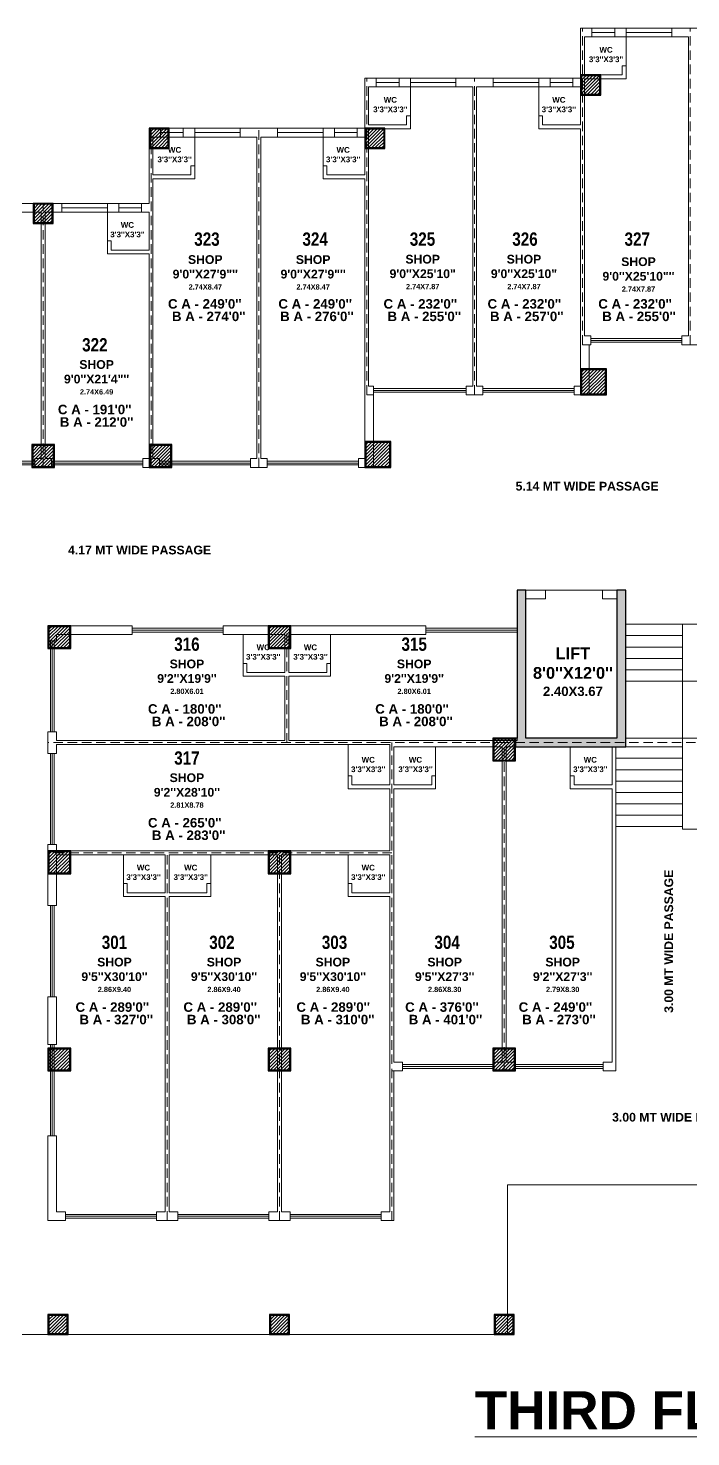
# Model space of a CAD drawing. Header units: metres. Extents: x 0 to 8495, y 0 to 3455.
# Drawn here: x 8349.68 to 8367.14, y 173.93 to 211.02 of the extents above; entities that cross this region are included whole.
import ezdxf

# ---------------------------------------------------------------- set-up
doc = ezdxf.new("R2010")
doc.units = ezdxf.units.M
doc.header["$MEASUREMENT"] = 0
doc.linetypes.add('DASH2', pattern=[0.375, 0.25, -0.125])
doc.layers.get('0').update_dxf_attribs({"lineweight": 18})
doc.layers.add('Columns', color=12, linetype='Continuous', lineweight=25)
doc.styles.get("Standard").update_dxf_attribs({"font": 'ARIALN.TTF', "height": 0.2})

msp = doc.modelspace()

# ---------------------------------------------------------------- hatches: boundary and pattern name
at = {"layer": 'Columns', "lineweight": 20}
h = msp.add_hatch(dxfattribs=at)
h.set_pattern_fill('ANSI31', color=5, scale=0.5)
h.set_pattern_definition([(45, (1233.06323, -248.57139), (-0.0441941738, 0.0441941738), [])])
h.paths.add_polyline_path([(8364.255, 209.285), (8364.735, 209.285), (8364.735, 209.765), (8364.255, 209.765)])
h = msp.add_hatch(dxfattribs=at)
h.set_pattern_fill('ANSI31', color=5, scale=0.5)
h.set_pattern_definition([(45, (1221.69837, -248.000385), (-0.0441941738, 0.0441941738), [])])
h.paths.add_polyline_path([(8353.37, 208.359), (8352.89, 208.359), (8352.89, 207.879), (8353.37, 207.879)])
h = msp.add_hatch(dxfattribs=at)
h.set_pattern_fill('ANSI31', color=5, scale=0.5)
h.set_pattern_definition([(45, (1227.3808, -249.977376), (-0.0441941738, 0.0441941738), [])])
h.paths.add_polyline_path([(8358.573, 207.879), (8359.053, 207.879), (8359.053, 208.359), (8358.573, 208.359)])
h = msp.add_hatch(dxfattribs=at)
h.set_pattern_fill('ANSI31', color=5, scale=0.5)
h.set_pattern_definition([(45, (1218.642154, -251.954366), (-0.0441941738, 0.0441941738), [])])
h.paths.add_polyline_path([(8349.834, 205.902), (8350.314, 205.902), (8350.314, 206.382), (8349.834, 206.382)])
at = {"layer": 'Columns'}
h = msp.add_hatch(dxfattribs=at)
h.set_pattern_fill('ANSI31', color=6, scale=0.5)
h.set_pattern_definition([(45, (1233.21323, -256.464285), (-0.0441941738, 0.0441941738), [])])
h.paths.add_polyline_path([(8364.885, 201.392), (8364.885, 202.022), (8364.255, 202.022), (8364.255, 201.392)])
h = msp.add_hatch(dxfattribs=at)
h.set_pattern_fill('ANSI31', scale=0.5)
h.set_pattern_definition([(45, (1218.642154, -258.30629), (-0.0441941738, 0.0441941738), [])])
h.paths.add_polyline_path([(8349.799, 199.48), (8350.349, 199.48), (8350.349, 200.03), (8349.799, 200.03)])
h = msp.add_hatch(dxfattribs=at)
h.set_pattern_fill('ANSI31', scale=0.5)
h.set_pattern_definition([(45, (1221.73337, -258.30629), (-0.0441941738, 0.0441941738), [])])
h.paths.add_polyline_path([(8352.89, 199.48), (8353.44, 199.48), (8353.44, 200.03), (8352.89, 200.03)])
h = msp.add_hatch(dxfattribs=at)
h.set_pattern_fill('ANSI31', color=6, scale=0.5)
h.set_pattern_definition([(45, (1227.5308, -258.37629), (-0.0441941738, 0.0441941738), [])])
h.paths.add_polyline_path([(8359.203, 199.48), (8359.203, 200.11), (8358.573, 200.11), (8358.573, 199.48)])
h = msp.add_hatch(dxfattribs=at)
h.set_pattern_fill('AR-CONC', color=150, scale=0.01)
h.set_pattern_definition([(50, (-107.68873, -112.63097), (0.07172601826, -0.0062752135), [0.0075, -0.0825]), (355, (-107.68873, -112.63097), (-0.01387513336, 0.0752192134), [0.006, -0.066]), (100.4514445, (-107.68275, -112.63149), (0.0578508847, 0.0689439991), [0.0063740192, -0.0701142112]), (46.1842, (-107.68873, -112.61097), (0.1067241331, -0.0165519281), [0.01125, -0.12375]), (96.6356355, (-107.67983, -112.61235), (0.0934661946, 0.0974118601), [0.0095610342, -0.105171376]), (351.184164, (-107.68873, -112.61097), (0.0934661945, 0.09741186), [0.009, -0.0990000001]), (21, (-107.67873, -112.61597), (0.0596907052, -0.04026188907), [0.0075, -0.0825]), (326, (-107.67873, -112.61597), (0.0243315332, 0.0725150045), [0.006, -0.066]), (71.4514447, (-107.67375, -112.61932), (0.0840222377, 0.0322531153), [0.006374019, -0.0701142112]), (37.5, (-107.688727, -112.630968), (0.00121598553, 0.03328938538), [0, -0.0652, 0, -0.067, 0, -0.06625]), (7.5, (-107.688727, -112.630968), (0.02630695374, 0.03944117119), [0, -0.0382, 0, -0.0637, 0, -0.02525]), (327.5, (-107.711027, -112.630968), (0.05338224362, -0.00225548717), [0, -0.025, 0, -0.078, 0, -0.1035]), (317.5, (-107.721027, -112.63097), (0.05831861693, 0.01001049823), [0, -0.0325, 0, -0.0518, 0, -0.0735])])
h.paths.add_polyline_path([(8362.787, 196.226), (8362.557, 196.226), (8362.557, 192.326), (8362.519, 192.326), (8362.519, 192.096), (8365.419, 192.096), (8365.419, 196.226), (8365.189, 196.226), (8365.189, 192.326), (8362.787, 192.326)])
h = msp.add_hatch(dxfattribs=at)
h.set_pattern_fill('ANSI31', scale=0.5)
h.set_pattern_definition([(45, (1219.067063, -263.074664), (-0.0441941738, 0.0441941738), [])])
h.paths.add_polyline_path([(8350.224, 194.711), (8350.774, 194.711), (8350.774, 195.261), (8350.224, 195.261)])
h = msp.add_hatch(dxfattribs=at)
h.set_pattern_fill('ANSI31', scale=0.5)
h.set_pattern_definition([(45, (1224.867063, -263.074664), (-0.0441941738, 0.0441941738), [])])
h.paths.add_polyline_path([(8356.024, 194.711), (8356.574, 194.711), (8356.574, 195.261), (8356.024, 195.261)])
h = msp.add_hatch(dxfattribs=at)
h.set_pattern_fill('ANSI31', scale=0.5)
h.set_pattern_definition([(45, (1230.787063, -266.034664), (-0.0441941738, 0.0441941738), [])])
h.paths.add_polyline_path([(8361.944, 191.751), (8362.494, 191.751), (8362.494, 192.301), (8361.944, 192.301)])
h = msp.add_hatch(dxfattribs=at)
h.set_pattern_fill('ANSI31', scale=0.5)
h.set_pattern_definition([(45, (1219.067063, -269.004664), (-0.0441941738, 0.0441941738), [])])
h.paths.add_polyline_path([(8350.224, 188.781), (8350.774, 188.781), (8350.774, 189.331), (8350.224, 189.331)])
h = msp.add_hatch(dxfattribs=at)
h.set_pattern_fill('ANSI31', scale=0.5)
h.set_pattern_definition([(45, (1224.867063, -269.004664), (-0.0441941738, 0.0441941738), [])])
h.paths.add_polyline_path([(8356.024, 188.781), (8356.574, 188.781), (8356.574, 189.331), (8356.024, 189.331)])
h = msp.add_hatch(dxfattribs=at)
h.set_pattern_fill('ANSI31', scale=0.5)
h.set_pattern_definition([(45, (1219.067063, -274.194664), (-0.0441941738, 0.0441941738), [])])
h.paths.add_polyline_path([(8350.224, 183.591), (8350.774, 183.591), (8350.774, 184.141), (8350.224, 184.141)])
h = msp.add_hatch(dxfattribs=at)
h.set_pattern_fill('ANSI31', scale=0.5)
h.set_pattern_definition([(45, (1224.867063, -274.194664), (-0.0441941738, 0.0441941738), [])])
h.paths.add_polyline_path([(8356.024, 183.591), (8356.574, 183.591), (8356.574, 184.141), (8356.024, 184.141)])
h = msp.add_hatch(dxfattribs=at)
h.set_pattern_fill('ANSI31', scale=0.5)
h.set_pattern_definition([(45, (1230.787063, -274.194664), (-0.0441941738, 0.0441941738), [])])
h.paths.add_polyline_path([(8361.944, 183.591), (8362.494, 183.591), (8362.494, 184.141), (8361.944, 184.141)])
at = {"layer": 'Columns', "lineweight": 20}
h = msp.add_hatch(dxfattribs=at)
h.set_pattern_fill('ANSI31', color=5, scale=0.5)
h.set_pattern_definition([(45, (1219.032063, -281.208564), (-0.0441941738, 0.0441941738), [])])
h.paths.add_polyline_path([(8350.224, 176.647), (8350.704, 176.647), (8350.704, 177.127), (8350.224, 177.127)])
h = msp.add_hatch(dxfattribs=at)
h.set_pattern_fill('ANSI31', color=5, scale=0.5)
h.set_pattern_definition([(45, (1224.867063, -281.208564), (-0.0441941738, 0.0441941738), [])])
h.paths.add_polyline_path([(8356.059, 176.647), (8356.539, 176.647), (8356.539, 177.127), (8356.059, 177.127)])
h = msp.add_hatch(dxfattribs=at)
h.set_pattern_fill('ANSI31', color=5, scale=0.5)
h.set_pattern_definition([(45, (1230.787063, -281.208564), (-0.0441941738, 0.0441941738), [])])
h.paths.add_polyline_path([(8361.979, 176.647), (8362.459, 176.647), (8362.459, 177.127), (8361.979, 177.127)])

# ---------------------------------------------------------------- linework, layer by layer
at = {"lineweight": 0}
for p, q in [((8369.912, 211.02), (8364.23, 211.02)), ((8364.23, 209.702), (8364.23, 211.02)), ((8364.23, 211.02), (8364.23, 210.02)), ((8364.23, 210.591), (8364.23, 211.02)), ((8364.23, 211.02), (8364.23, 210.02)), ((8364.23, 211.02), (8364.23, 210.02)), ((8364.23, 211.02), (8364.23, 210.02)), ((8364.23, 211.02), (8364.23, 210.02)), ((8364.23, 210.591), (8364.23, 211.02)), ((8365.33, 211.02), (8364.33, 211.02)), ((8364.33, 211.02), (8365.33, 211.02)), ((8364.33, 210.79), (8364.33, 209.79)), ((8367.071, 210.79), (8364.33, 210.79)), ((8364.33, 210.361), (8364.33, 210.79)), ((8364.33, 210.79), (8364.33, 210.02)), ((8364.33, 210.591), (8364.33, 210.79)), ((8364.33, 210.79), (8364.33, 210.02)), ((8364.33, 210.591), (8364.33, 210.79)), ((8364.33, 210.79), (8364.33, 210.02)), ((8364.33, 210.79), (8364.33, 210.02)), ((8364.33, 210.79), (8364.33, 210.02)), ((8364.33, 210.79), (8364.33, 210.02)), ((8364.53, 210.79), (8364.53, 211.02)), ((8365.13, 210.905), (8364.53, 210.905)), ((8365.13, 210.79), (8364.53, 210.79)), ((8364.83, 211.02), (8365.13, 211.02)), ((8365.13, 211.02), (8365.13, 210.79)), ((8365.33, 210.79), (8365.43, 210.79)), ((8365.43, 210.79), (8365.43, 209.69)), ((8365.43, 210.79), (8365.43, 210.03)), ((8369.912, 211.02), (8367.071, 211.02)), ((8367.071, 210.79), (8367.071, 202.915)), ((8364.23, 210.579), (8364.23, 210.02)), ((8365.33, 210.03), (8365.33, 209.79)), ((8365.43, 210.03), (8365.33, 210.03)), ((8364.23, 209.702), (8358.548, 209.702)), ((8358.548, 208.384), (8358.548, 209.702)), ((8358.548, 209.702), (8358.548, 208.702)), ((8358.548, 209.273), (8358.548, 209.702)), ((8358.548, 209.702), (8358.548, 208.702)), ((8358.548, 209.702), (8358.548, 208.702)), ((8358.548, 209.702), (8358.548, 208.702)), ((8358.548, 209.702), (8358.548, 208.702)), ((8358.548, 209.273), (8358.548, 209.702)), ((8358.848, 209.472), (8358.848, 209.702)), ((8359.448, 209.587), (8358.848, 209.587)), ((8359.148, 209.702), (8359.448, 209.702)), ((8359.448, 209.702), (8359.448, 209.472)), ((8363.73, 209.702), (8363.43, 209.702)), ((8363.43, 209.702), (8363.43, 209.472)), ((8363.43, 209.587), (8364.03, 209.587)), ((8364.03, 209.472), (8364.03, 209.702)), ((8365.33, 209.79), (8364.33, 209.79)), ((8364.33, 209.69), (8364.33, 202.915)), ((8365.43, 209.69), (8364.33, 209.69)), ((8358.548, 209.261), (8358.548, 208.702)), ((8358.648, 209.472), (8358.648, 208.472)), ((8361.389, 209.472), (8358.648, 209.472)), ((8358.648, 209.472), (8358.648, 208.472)), ((8358.648, 209.043), (8358.648, 209.472)), ((8358.648, 209.472), (8358.648, 208.472)), ((8358.648, 209.043), (8358.648, 209.472)), ((8358.648, 209.472), (8358.648, 208.472)), ((8358.648, 209.472), (8358.648, 208.472)), ((8358.648, 209.472), (8358.648, 208.472)), ((8359.648, 209.472), (8358.648, 209.472)), ((8358.648, 209.472), (8358.648, 208.472)), ((8358.648, 209.472), (8359.648, 209.472)), ((8358.648, 208.813), (8358.648, 209.242)), ((8359.448, 209.472), (8358.848, 209.472)), ((8359.648, 209.472), (8359.748, 209.472)), ((8359.748, 209.472), (8359.748, 208.372)), ((8359.748, 209.472), (8359.748, 208.712)), ((8361.389, 209.472), (8361.389, 201.597)), ((8361.489, 209.472), (8361.489, 201.597)), ((8364.23, 209.472), (8361.489, 209.472)), ((8363.13, 209.472), (8363.13, 208.372)), ((8363.23, 209.472), (8363.13, 209.472)), ((8363.13, 209.472), (8363.13, 208.712)), ((8363.23, 209.472), (8364.23, 209.472)), ((8364.23, 209.472), (8363.23, 209.472)), ((8363.43, 209.472), (8364.03, 209.472)), ((8364.23, 209.472), (8364.23, 208.472)), ((8359.648, 208.472), (8358.648, 208.472)), ((8359.648, 208.712), (8359.648, 208.472)), ((8359.748, 208.712), (8359.648, 208.712)), ((8363.13, 208.712), (8363.23, 208.712)), ((8363.23, 208.712), (8363.23, 208.472)), ((8363.23, 208.472), (8364.23, 208.472)), ((8358.548, 208.384), (8352.865, 208.384)), ((8352.865, 206.407), (8352.865, 208.384)), ((8352.865, 208.154), (8352.865, 207.154)), ((8352.865, 207.725), (8352.865, 208.154)), ((8352.865, 208.154), (8352.865, 207.154)), ((8352.865, 208.154), (8352.865, 207.154)), ((8352.865, 208.154), (8352.865, 207.154)), ((8352.865, 208.154), (8352.865, 207.154)), ((8352.865, 207.725), (8352.865, 208.154)), ((8352.965, 208.154), (8352.965, 207.154)), ((8355.706, 208.154), (8352.965, 208.154)), ((8352.965, 208.154), (8352.965, 207.154)), ((8352.965, 207.725), (8352.965, 208.154)), ((8352.965, 208.154), (8352.965, 207.154)), ((8352.965, 207.725), (8352.965, 208.154)), ((8352.965, 208.154), (8352.965, 207.154)), ((8352.965, 208.154), (8352.965, 207.154)), ((8352.965, 208.154), (8352.965, 207.154)), ((8353.965, 208.154), (8352.965, 208.154)), ((8352.965, 208.154), (8352.965, 207.154)), ((8352.965, 208.154), (8353.965, 208.154)), ((8353.165, 208.154), (8353.165, 208.384)), ((8353.765, 208.269), (8353.165, 208.269)), ((8353.765, 208.154), (8353.165, 208.154)), ((8353.465, 208.384), (8353.765, 208.384)), ((8353.765, 208.384), (8353.765, 208.154)), ((8353.965, 208.154), (8354.065, 208.154)), ((8354.065, 208.154), (8354.065, 207.054)), ((8354.065, 208.154), (8354.065, 207.394)), ((8355.706, 208.154), (8355.706, 199.685)), ((8358.548, 208.154), (8355.806, 208.154)), ((8355.806, 208.154), (8355.806, 199.685)), ((8357.448, 208.154), (8357.448, 207.054)), ((8357.548, 208.154), (8357.448, 208.154)), ((8357.448, 208.154), (8357.448, 207.394)), ((8357.548, 208.154), (8358.548, 208.154)), ((8358.548, 208.154), (8357.548, 208.154)), ((8358.048, 208.384), (8357.748, 208.384)), ((8357.748, 208.384), (8357.748, 208.154)), ((8357.748, 208.269), (8358.348, 208.269)), ((8357.748, 208.154), (8358.348, 208.154)), ((8358.348, 208.154), (8358.348, 208.384)), ((8358.548, 208.154), (8358.548, 207.154)), ((8358.648, 208.372), (8358.648, 201.597)), ((8359.748, 208.372), (8358.648, 208.372)), ((8361.389, 208.372), (8361.389, 205.76)), ((8361.389, 208.372), (8361.389, 205.76)), ((8361.389, 208.372), (8361.389, 205.76)), ((8361.389, 208.372), (8361.389, 205.76)), ((8361.389, 208.372), (8361.389, 205.76)), ((8363.13, 208.372), (8364.23, 208.372)), ((8364.23, 208.372), (8364.23, 201.597)), ((8352.965, 207.495), (8352.965, 207.924)), ((8353.965, 207.394), (8353.965, 207.154)), ((8354.065, 207.394), (8353.965, 207.394)), ((8357.448, 207.394), (8357.548, 207.394)), ((8357.548, 207.394), (8357.548, 207.154)), ((8353.965, 207.154), (8352.965, 207.154)), ((8352.965, 207.054), (8352.965, 199.685)), ((8354.065, 207.054), (8352.965, 207.054)), ((8357.448, 207.054), (8358.548, 207.054)), ((8357.548, 207.154), (8358.548, 207.154)), ((8358.548, 207.054), (8358.548, 199.685)), ((8352.865, 206.407), (8344.342, 206.407)), ((8352.365, 206.407), (8352.065, 206.407)), ((8352.065, 206.407), (8352.065, 206.177)), ((8352.065, 206.292), (8352.665, 206.292)), ((8352.665, 206.177), (8352.665, 206.407)), ((8350.024, 206.177), (8347.283, 206.177)), ((8350.024, 206.177), (8350.024, 199.685)), ((8352.865, 206.177), (8350.124, 206.177)), ((8350.124, 206.177), (8350.124, 199.685)), ((8351.765, 206.177), (8351.765, 205.077)), ((8351.865, 206.177), (8351.765, 206.177)), ((8351.765, 206.177), (8351.765, 205.417)), ((8351.865, 206.177), (8352.865, 206.177)), ((8352.865, 206.177), (8351.865, 206.177)), ((8352.065, 206.177), (8352.665, 206.177)), ((8352.865, 206.177), (8352.865, 205.177)), ((8351.765, 205.417), (8351.865, 205.417)), ((8351.865, 205.417), (8351.865, 205.177)), ((8351.865, 205.177), (8352.865, 205.177)), ((8351.765, 205.077), (8352.865, 205.077)), ((8352.865, 205.077), (8352.865, 199.685)), ((8364.501, 202.915), (8364.33, 202.915)), ((8364.501, 202.915), (8364.501, 202.685)), ((8367.071, 202.915), (8366.901, 202.915)), ((8366.901, 202.915), (8366.901, 202.685)), ((8364.46, 202.685), (8364.46, 201.367)), ((8364.501, 202.685), (8364.46, 202.685)), ((8367.342, 202.685), (8366.901, 202.685)), ((8358.773, 201.597), (8358.648, 201.597)), ((8358.773, 201.597), (8358.773, 199.455)), ((8361.389, 201.597), (8361.218, 201.597)), ((8361.218, 201.597), (8361.218, 201.367)), ((8361.659, 201.597), (8361.489, 201.597)), ((8361.659, 201.597), (8361.659, 201.367)), ((8364.23, 201.597), (8364.059, 201.597)), ((8364.059, 201.597), (8364.059, 201.367)), ((8361.659, 201.367), (8361.218, 201.367)), ((8364.46, 201.367), (8364.059, 201.367)), ((8350.024, 199.685), (8349.853, 199.685)), ((8349.853, 199.685), (8349.853, 199.455)), ((8350.024, 199.685), (8349.853, 199.685)), ((8350.295, 199.685), (8350.124, 199.685)), ((8350.295, 199.685), (8350.124, 199.685)), ((8350.295, 199.685), (8350.295, 199.455)), ((8352.865, 199.685), (8352.695, 199.685)), ((8352.695, 199.685), (8352.695, 199.455)), ((8352.865, 199.685), (8352.695, 199.685)), ((8353.136, 199.685), (8352.965, 199.685)), ((8353.136, 199.685), (8353.136, 199.455)), ((8355.706, 199.685), (8355.536, 199.685)), ((8355.536, 199.685), (8355.536, 199.455)), ((8355.706, 199.685), (8355.536, 199.685)), ((8355.536, 199.685), (8355.536, 199.455)), ((8355.977, 199.685), (8355.806, 199.685)), ((8355.977, 199.685), (8355.806, 199.685)), ((8355.977, 199.685), (8355.977, 199.455)), ((8355.977, 199.685), (8355.977, 199.455)), ((8358.548, 199.685), (8358.377, 199.685)), ((8358.377, 199.685), (8358.377, 199.455)), ((8350.295, 199.455), (8349.853, 199.455)), ((8353.095, 199.455), (8352.695, 199.455)), ((8353.136, 199.455), (8353.095, 199.455)), ((8355.977, 199.455), (8355.536, 199.455)), ((8355.977, 199.455), (8355.536, 199.455)), ((8358.773, 199.455), (8358.377, 199.455)), ((8362.557, 195.286), (8362.557, 196.226)), ((8363.306, 196.226), (8362.557, 196.226)), ((8363.306, 195.996), (8363.306, 196.226)), ((8365.189, 196.226), (8364.806, 196.226)), ((8364.806, 196.226), (8364.806, 195.996)), ((8365.189, 196.226), (8365.419, 196.226)), ((8365.419, 196.226), (8365.419, 192.326)), ((8362.787, 195.996), (8363.306, 195.996)), ((8363.306, 195.996), (8362.787, 195.996)), ((8363.306, 195.996), (8362.787, 195.996)), ((8362.787, 192.326), (8362.787, 195.996)), ((8364.886, 195.996), (8364.806, 195.996)), ((8364.875, 195.996), (8365.189, 195.996)), ((8365.189, 195.996), (8364.875, 195.996)), ((8365.189, 192.326), (8365.189, 195.996)), ((8350.199, 194.891), (8350.199, 195.286)), ((8352.416, 195.286), (8350.199, 195.286)), ((8352.416, 195.286), (8352.416, 195.056)), ((8360.157, 195.286), (8354.816, 195.286)), ((8354.816, 195.056), (8354.816, 195.286)), ((8360.157, 195.286), (8360.157, 195.056)), ((8362.557, 195.056), (8362.557, 195.286)), ((8362.787, 192.326), (8362.787, 195.326)), ((8362.787, 192.326), (8362.787, 195.326)), ((8362.787, 192.326), (8362.787, 195.286)), ((8350.199, 194.891), (8350.429, 194.891)), ((8350.429, 194.891), (8350.429, 195.056)), ((8352.416, 195.056), (8350.429, 195.056)), ((8356.443, 195.056), (8354.816, 195.056)), ((8355.343, 195.056), (8355.343, 193.956)), ((8355.343, 195.056), (8355.343, 194.296)), ((8356.443, 195.056), (8356.443, 194.056)), ((8359.309, 195.056), (8356.543, 195.056)), ((8356.543, 195.056), (8356.543, 194.056)), ((8357.643, 195.056), (8357.643, 193.956)), ((8357.643, 195.056), (8357.643, 194.296)), ((8360.157, 195.056), (8359.309, 195.056)), ((8362.557, 195.056), (8362.557, 193.712)), ((8355.343, 194.296), (8355.443, 194.296)), ((8355.443, 194.296), (8355.443, 194.056)), ((8355.443, 194.056), (8356.443, 194.056)), ((8357.543, 194.056), (8356.543, 194.056)), ((8357.543, 194.296), (8357.543, 194.056)), ((8357.643, 194.296), (8357.543, 194.296)), ((8355.343, 193.956), (8356.443, 193.956)), ((8356.443, 193.956), (8356.443, 192.261)), ((8356.543, 193.956), (8356.543, 192.261)), ((8357.643, 193.956), (8356.543, 193.956)), ((8362.557, 193.956), (8362.557, 192.261)), ((8362.787, 192.326), (8362.787, 193.826)), ((8350.199, 192.211), (8350.199, 192.491)), ((8350.199, 192.491), (8350.429, 192.491)), ((8350.199, 191.926), (8350.199, 192.261)), ((8350.429, 192.261), (8350.429, 192.491)), ((8356.443, 192.261), (8350.429, 192.261)), ((8359.209, 192.161), (8350.429, 192.161)), ((8350.429, 192.096), (8350.429, 192.161)), ((8359.209, 192.261), (8356.543, 192.261)), ((8362.169, 192.261), (8359.209, 192.261)), ((8362.557, 192.261), (8362.169, 192.261)), ((8362.787, 192.326), (8365.189, 192.326)), ((8365.419, 192.326), (8368.354, 192.326)), ((8350.199, 191.926), (8350.199, 191.963)), ((8350.199, 191.926), (8350.429, 191.926)), ((8350.429, 192.096), (8350.429, 191.926)), ((8350.429, 191.926), (8350.429, 191.963)), ((8358.109, 192.096), (8358.109, 190.996)), ((8358.109, 192.096), (8358.109, 191.336)), ((8359.209, 191.096), (8359.209, 192.096)), ((8359.209, 191.096), (8359.209, 192.096)), ((8359.209, 192.096), (8359.209, 191.096)), ((8359.209, 192.096), (8359.209, 191.096)), ((8359.209, 192.096), (8359.209, 191.096)), ((8359.209, 192.096), (8359.209, 191.096)), ((8359.309, 191.096), (8359.309, 192.096)), ((8359.309, 191.096), (8359.309, 192.096)), ((8359.309, 191.096), (8359.309, 192.096)), ((8359.309, 192.096), (8359.309, 191.096)), ((8359.309, 192.096), (8359.309, 191.096)), ((8359.309, 192.096), (8359.309, 191.096)), ((8359.309, 192.096), (8359.309, 191.096)), ((8359.309, 192.096), (8362.169, 192.096)), ((8360.409, 192.096), (8360.409, 190.996)), ((8360.409, 192.096), (8360.409, 191.336)), ((8362.169, 183.796), (8362.169, 192.096)), ((8362.269, 192.096), (8365.059, 192.096)), ((8362.269, 183.796), (8362.269, 192.096)), ((8363.959, 192.096), (8363.959, 190.996)), ((8363.959, 192.096), (8363.959, 191.336)), ((8364.129, 192.096), (8364.029, 192.096)), ((8364.129, 192.096), (8364.029, 192.096)), ((8364.129, 192.096), (8365.059, 192.096)), ((8365.059, 192.096), (8364.129, 192.096)), ((8365.059, 191.096), (8365.059, 192.096)), ((8365.059, 191.096), (8365.059, 192.096)), ((8365.059, 192.096), (8365.059, 191.096)), ((8365.059, 192.096), (8365.059, 191.096)), ((8365.059, 192.096), (8365.059, 191.096)), ((8365.059, 192.096), (8365.059, 191.096)), ((8365.159, 191.096), (8365.159, 192.096)), ((8365.159, 191.096), (8365.159, 192.096)), ((8365.159, 191.096), (8365.159, 192.096)), ((8365.159, 192.096), (8365.159, 191.096)), ((8365.159, 192.096), (8365.159, 191.096)), ((8365.159, 192.096), (8365.159, 191.096)), ((8365.159, 192.096), (8365.159, 191.096)), ((8365.159, 192.096), (8366.229, 192.096)), ((8365.229, 192.096), (8366.919, 192.096)), ((8366.229, 192.096), (8365.229, 192.096)), ((8366.229, 192.096), (8366.329, 192.096)), ((8366.229, 192.096), (8366.329, 192.096)), ((8358.109, 191.336), (8358.209, 191.336)), ((8358.209, 191.336), (8358.209, 191.096)), ((8358.209, 191.096), (8359.209, 191.096)), ((8360.309, 191.096), (8359.309, 191.096)), ((8360.309, 191.336), (8360.309, 191.096)), ((8360.409, 191.336), (8360.309, 191.336)), ((8363.959, 191.336), (8364.059, 191.336)), ((8364.059, 191.336), (8364.059, 191.096)), ((8364.059, 191.096), (8365.059, 191.096)), ((8358.109, 190.996), (8359.209, 190.996)), ((8359.209, 189.356), (8359.209, 190.996)), ((8359.309, 183.796), (8359.309, 190.996)), ((8360.409, 190.996), (8359.309, 190.996)), ((8363.959, 190.996), (8365.059, 190.996)), ((8365.059, 183.796), (8365.059, 190.996)), ((8365.159, 183.566), (8365.159, 190.996)), ((8366.919, 189.926), (8366.919, 189.996)), ((8368.159, 189.926), (8366.919, 189.926)), ((8350.199, 189.49), (8350.199, 189.526)), ((8350.199, 187.918), (8350.199, 189.526)), ((8350.199, 189.526), (8350.429, 189.526)), ((8350.429, 189.49), (8350.429, 189.526)), ((8350.429, 189.526), (8350.429, 189.356)), ((8350.429, 189.356), (8359.209, 189.356)), ((8350.429, 189.256), (8350.429, 187.918)), ((8350.429, 189.256), (8353.289, 189.256)), ((8352.189, 189.256), (8352.189, 188.156)), ((8352.289, 189.256), (8352.189, 189.256)), ((8352.189, 189.256), (8352.189, 188.496)), ((8352.289, 189.256), (8352.189, 189.256)), ((8352.289, 189.256), (8353.289, 189.256)), ((8353.289, 189.256), (8352.289, 189.256)), ((8353.289, 188.256), (8353.289, 189.256)), ((8353.289, 188.256), (8353.289, 189.256)), ((8353.289, 189.256), (8353.289, 188.256)), ((8353.289, 189.256), (8353.289, 188.256)), ((8353.289, 189.256), (8353.289, 188.256)), ((8353.289, 189.256), (8353.289, 188.256)), ((8353.389, 188.256), (8353.389, 189.256)), ((8353.389, 188.256), (8353.389, 189.256)), ((8353.389, 188.256), (8353.389, 189.256)), ((8353.389, 189.256), (8353.389, 188.256)), ((8353.389, 189.256), (8353.389, 188.256)), ((8353.389, 189.256), (8353.389, 188.256)), ((8354.389, 189.256), (8353.389, 189.256)), ((8353.389, 189.256), (8353.389, 188.256)), ((8353.389, 189.256), (8354.389, 189.256)), ((8353.389, 189.256), (8356.249, 189.256)), ((8354.389, 189.256), (8354.489, 189.256)), ((8354.389, 189.256), (8354.489, 189.256)), ((8354.489, 189.256), (8354.489, 188.156)), ((8354.489, 189.256), (8354.489, 188.496)), ((8356.249, 179.852), (8356.249, 189.256)), ((8356.349, 179.852), (8356.349, 189.256)), ((8356.349, 189.256), (8359.209, 189.256)), ((8358.109, 189.256), (8358.109, 188.156)), ((8358.109, 189.256), (8358.109, 188.496)), ((8359.209, 188.256), (8359.209, 189.256)), ((8362.169, 189.256), (8362.169, 189.356)), ((8352.189, 188.496), (8352.289, 188.496)), ((8352.289, 188.496), (8352.289, 188.256)), ((8354.389, 188.496), (8354.389, 188.256)), ((8354.489, 188.496), (8354.389, 188.496)), ((8358.109, 188.496), (8358.209, 188.496)), ((8358.209, 188.496), (8358.209, 188.256)), ((8352.189, 188.156), (8353.289, 188.156)), ((8352.289, 188.256), (8353.289, 188.256)), ((8353.289, 179.852), (8353.289, 188.156)), ((8354.389, 188.256), (8353.389, 188.256)), ((8353.389, 179.852), (8353.389, 188.156)), ((8354.489, 188.156), (8353.389, 188.156)), ((8358.109, 188.156), (8359.209, 188.156)), ((8358.209, 188.256), (8359.209, 188.256)), ((8359.209, 179.852), (8359.209, 188.156)), ((8350.199, 187.918), (8350.429, 187.918)), ((8350.199, 184.256), (8350.199, 185.518)), ((8350.199, 184.256), (8350.199, 185.518)), ((8350.199, 185.518), (8350.429, 185.518)), ((8350.429, 184.256), (8350.429, 185.518)), ((8350.199, 184.256), (8350.429, 184.256)), ((8359.539, 183.796), (8359.309, 183.796)), ((8359.539, 183.796), (8359.539, 183.566)), ((8361.939, 183.796), (8362.169, 183.796)), ((8361.939, 183.796), (8361.939, 183.566)), ((8362.269, 183.796), (8362.499, 183.796)), ((8362.499, 183.796), (8362.499, 183.566)), ((8364.829, 183.796), (8365.059, 183.796)), ((8364.829, 183.796), (8364.829, 183.566)), ((8359.309, 179.852), (8359.309, 183.566)), ((8359.309, 179.852), (8359.309, 183.566)), ((8359.309, 183.566), (8359.539, 183.566)), ((8362.499, 183.566), (8361.939, 183.566)), ((8361.939, 183.566), (8362.499, 183.566)), ((8364.829, 183.566), (8365.159, 183.566)), ((8350.199, 179.622), (8350.199, 181.856)), ((8350.199, 179.622), (8350.199, 181.856)), ((8350.199, 181.856), (8350.429, 181.856)), ((8350.429, 179.852), (8350.429, 181.856)), ((8359.309, 180.566), (8359.309, 179.622)), ((8350.659, 179.622), (8350.199, 179.622)), ((8350.429, 179.852), (8350.659, 179.852)), ((8350.659, 179.852), (8350.659, 179.622)), ((8353.059, 179.852), (8353.289, 179.852)), ((8353.059, 179.852), (8353.059, 179.622)), ((8353.619, 179.622), (8353.059, 179.622)), ((8353.389, 179.852), (8353.619, 179.852)), ((8353.619, 179.852), (8353.619, 179.622)), ((8356.019, 179.852), (8356.249, 179.852)), ((8356.019, 179.852), (8356.019, 179.622)), ((8356.579, 179.622), (8356.019, 179.622)), ((8356.349, 179.852), (8356.579, 179.852)), ((8356.579, 179.852), (8356.579, 179.622)), ((8358.979, 179.852), (8359.209, 179.852)), ((8358.979, 179.852), (8358.979, 179.622)), ((8358.979, 179.852), (8359.209, 179.852)), ((8358.979, 179.852), (8358.979, 179.622)), ((8359.309, 179.622), (8358.979, 179.622)), ((8359.309, 179.622), (8358.979, 179.622))]:
    msp.add_line(p, q, dxfattribs=at)
at = {"color": 1, "linetype": 'DASH2', "lineweight": 0}
for p, q in [((8364.28, 202.685), (8364.28, 211.02)), ((8367.121, 202.685), (8367.121, 211.02)), ((8358.598, 201.367), (8358.598, 209.702)), ((8361.439, 201.367), (8361.439, 209.702)), ((8352.915, 199.455), (8352.915, 208.384)), ((8355.756, 199.455), (8355.756, 208.384)), ((8350.074, 199.455), (8350.074, 206.407)), ((8356.493, 192.211), (8356.493, 195.286)), ((8362.219, 192.211), (8350.199, 192.211)), ((8359.259, 179.622), (8359.259, 192.211)), ((8374.009, 192.211), (8362.169, 192.211)), ((8362.219, 183.566), (8362.219, 192.211)), ((8359.259, 189.306), (8350.199, 189.306)), ((8353.339, 179.622), (8353.339, 189.306)), ((8356.299, 179.622), (8356.299, 189.306))]:
    msp.add_line(p, q, dxfattribs=at)
at = {"color": 134, "lineweight": 0}
for p, q in [((8365.43, 210.79), (8365.43, 210.03)), ((8359.748, 209.472), (8359.748, 208.712)), ((8363.13, 209.472), (8363.13, 208.712)), ((8354.065, 208.154), (8354.065, 207.394)), ((8357.448, 208.154), (8357.448, 207.394)), ((8351.765, 206.177), (8351.765, 205.417)), ((8364.501, 202.8), (8366.901, 202.8)), ((8358.773, 201.482), (8361.218, 201.482)), ((8361.659, 201.482), (8364.059, 201.482)), ((8347.453, 199.57), (8349.853, 199.57)), ((8350.295, 199.57), (8352.695, 199.57)), ((8353.136, 199.57), (8355.536, 199.57)), ((8355.977, 199.57), (8358.377, 199.57)), ((8364.806, 196.226), (8363.306, 196.226)), ((8352.416, 195.171), (8354.816, 195.171)), ((8360.157, 195.171), (8362.557, 195.171)), ((8350.314, 192.491), (8350.314, 194.891)), ((8355.343, 195.056), (8355.343, 194.296)), ((8357.643, 195.056), (8357.643, 194.296)), ((8358.109, 192.161), (8358.109, 191.336)), ((8350.314, 189.526), (8350.314, 191.926)), ((8360.409, 192.096), (8360.409, 191.336)), ((8363.959, 192.096), (8363.959, 191.336)), ((8352.189, 189.256), (8352.189, 188.496)), ((8354.489, 189.256), (8354.489, 188.496)), ((8358.109, 189.256), (8358.109, 188.496)), ((8350.314, 185.518), (8350.314, 187.918)), ((8350.314, 181.856), (8350.314, 184.256)), ((8359.539, 183.681), (8361.939, 183.681)), ((8362.499, 183.681), (8364.829, 183.681)), ((8350.659, 179.737), (8353.059, 179.737)), ((8353.619, 179.737), (8356.019, 179.737)), ((8356.579, 179.737), (8358.979, 179.737))]:
    msp.add_line(p, q, dxfattribs=at)
at = {"color": 1, "lineweight": 0}
for p, q in [((8364.28, 202.685), (8364.46, 202.685)), ((8358.598, 201.367), (8358.773, 201.367)), ((8359.259, 183.566), (8359.309, 183.566))]:
    msp.add_line(p, q, dxfattribs=at)
at = {"color": 193, "lineweight": 0}
for p, q in [((8364.501, 202.85), (8366.901, 202.85)), ((8364.501, 202.75), (8366.901, 202.75)), ((8358.773, 201.532), (8361.218, 201.532)), ((8358.773, 201.432), (8361.218, 201.432)), ((8361.659, 201.532), (8364.059, 201.532)), ((8361.659, 201.432), (8364.059, 201.432)), ((8347.453, 199.62), (8349.853, 199.62)), ((8350.295, 199.62), (8352.695, 199.62)), ((8353.136, 199.62), (8355.536, 199.62)), ((8355.977, 199.62), (8358.377, 199.62)), ((8347.453, 199.52), (8349.853, 199.52)), ((8350.295, 199.52), (8352.695, 199.52)), ((8353.136, 199.52), (8355.536, 199.52)), ((8355.977, 199.52), (8358.377, 199.52)), ((8352.416, 195.221), (8354.816, 195.221)), ((8352.416, 195.121), (8354.816, 195.121)), ((8360.157, 195.221), (8362.557, 195.221)), ((8360.157, 195.121), (8362.557, 195.121)), ((8350.264, 192.491), (8350.264, 194.891)), ((8350.364, 192.491), (8350.364, 194.891)), ((8350.264, 189.526), (8350.264, 191.926)), ((8350.364, 189.526), (8350.364, 191.926)), ((8350.264, 185.518), (8350.264, 187.918)), ((8350.364, 185.518), (8350.364, 187.918)), ((8350.264, 181.856), (8350.264, 184.256)), ((8350.364, 181.856), (8350.364, 184.256)), ((8359.539, 183.731), (8361.939, 183.731)), ((8359.539, 183.631), (8361.939, 183.631)), ((8362.499, 183.731), (8364.829, 183.731)), ((8362.499, 183.631), (8364.829, 183.631)), ((8350.659, 179.787), (8353.059, 179.787)), ((8350.659, 179.687), (8353.059, 179.687)), ((8353.619, 179.787), (8356.019, 179.787)), ((8353.619, 179.687), (8356.019, 179.687)), ((8356.579, 179.787), (8358.979, 179.787)), ((8356.579, 179.687), (8358.979, 179.687))]:
    msp.add_line(p, q, dxfattribs=at)
at = {"color": 251, "lineweight": 0}
for p, q in [((8369.419, 195.326), (8365.419, 195.326)), ((8366.919, 192.326), (8366.919, 195.326)), ((8366.919, 195.026), (8365.419, 195.026)), ((8366.919, 194.726), (8365.419, 194.726)), ((8366.919, 194.426), (8365.419, 194.426)), ((8366.919, 194.126), (8365.419, 194.126)), ((8370.919, 193.826), (8365.419, 193.826)), ((8366.919, 192.326), (8366.919, 189.996)), ((8366.919, 191.796), (8365.159, 191.796)), ((8366.919, 192.096), (8365.419, 192.096)), ((8366.919, 192.096), (8366.919, 191.796)), ((8366.919, 191.496), (8366.919, 191.796)), ((8365.159, 191.496), (8366.919, 191.496)), ((8366.919, 191.496), (8366.919, 190.596)), ((8366.919, 191.196), (8365.159, 191.196)), ((8366.919, 190.896), (8365.159, 190.896)), ((8366.919, 190.596), (8365.159, 190.596)), ((8366.919, 190.296), (8365.159, 190.296)), ((8366.919, 189.996), (8365.159, 189.996)), ((8362.309, 180.562), (8362.309, 176.622)), ((8362.309, 180.562), (8362.309, 176.622)), ((8371.009, 180.562), (8362.309, 180.562)), ((8362.309, 176.622), (8347.199, 176.622))]:
    msp.add_line(p, q, dxfattribs=at)
at = {"lineweight": 0}
for points in [[(8364.23, 210.02), (8364.23, 211.02)], [(8364.33, 210.02), (8364.33, 210.79)], [(8358.548, 208.702), (8358.548, 209.702)], [(8358.648, 208.472), (8358.648, 209.472)], [(8352.865, 207.154), (8352.865, 208.154)], [(8352.965, 207.154), (8352.965, 208.154)], [(8361.389, 205.76), (8361.389, 208.372)], [(8359.209, 191.096), (8359.209, 192.161)], [(8359.309, 191.096), (8359.309, 192.096)], [(8365.059, 191.096), (8365.059, 192.096)], [(8365.159, 190.996), (8365.159, 192.096)], [(8353.289, 188.256), (8353.289, 189.256)], [(8353.389, 188.256), (8353.389, 189.256)]]:
    msp.add_lwpolyline(points, dxfattribs=at)
at = {"color": 1, "lineweight": 0}
for points in [[(8366.63, 211.02), (8365.43, 211.02), (8365.43, 210.79), (8366.63, 210.79)], [(8365.43, 210.905), (8366.63, 210.905), (8366.63, 210.905), (8365.43, 210.905)], [(8360.948, 209.702), (8359.748, 209.702), (8359.748, 209.472), (8360.948, 209.472)], [(8359.748, 209.587), (8360.948, 209.587), (8360.948, 209.587), (8359.748, 209.587)], [(8363.13, 209.702), (8361.93, 209.702), (8361.93, 209.472), (8363.13, 209.472)], [(8361.93, 209.587), (8363.13, 209.587), (8363.13, 209.587), (8361.93, 209.587)], [(8355.265, 208.384), (8354.065, 208.384), (8354.065, 208.154), (8355.265, 208.154)], [(8354.065, 208.269), (8355.265, 208.269), (8355.265, 208.269), (8354.065, 208.269)], [(8357.448, 208.384), (8356.248, 208.384), (8356.248, 208.154), (8357.448, 208.154)], [(8356.248, 208.269), (8357.448, 208.269), (8357.448, 208.269), (8356.248, 208.269)], [(8351.765, 206.407), (8350.565, 206.407), (8350.565, 206.177), (8351.765, 206.177)], [(8350.565, 206.292), (8351.765, 206.292), (8351.765, 206.292), (8350.565, 206.292)]]:
    msp.add_lwpolyline(points, close=True, dxfattribs=at)
at = {"layer": 'Columns', "color": 5, "lineweight": 30}
for points in [[(8364.23, 209.26), (8364.76, 209.26), (8364.76, 209.79), (8364.23, 209.79)], [(8364.255, 209.285), (8364.735, 209.285), (8364.735, 209.765), (8364.255, 209.765)], [(8352.865, 207.854), (8353.395, 207.854), (8353.395, 208.384), (8352.865, 208.384)], [(8352.89, 207.879), (8353.37, 207.879), (8353.37, 208.359), (8352.89, 208.359)], [(8358.548, 207.854), (8359.078, 207.854), (8359.078, 208.384), (8358.548, 208.384)], [(8358.573, 207.879), (8359.053, 207.879), (8359.053, 208.359), (8358.573, 208.359)], [(8349.809, 205.877), (8350.339, 205.877), (8350.339, 206.407), (8349.809, 206.407)], [(8349.834, 205.902), (8350.314, 205.902), (8350.314, 206.382), (8349.834, 206.382)], [(8350.199, 176.622), (8350.729, 176.622), (8350.729, 177.152), (8350.199, 177.152)], [(8350.224, 176.647), (8350.704, 176.647), (8350.704, 177.127), (8350.224, 177.127)], [(8356.034, 176.622), (8356.564, 176.622), (8356.564, 177.152), (8356.034, 177.152)], [(8356.059, 176.647), (8356.539, 176.647), (8356.539, 177.127), (8356.059, 177.127)], [(8361.954, 176.622), (8362.484, 176.622), (8362.484, 177.152), (8361.954, 177.152)], [(8361.979, 176.647), (8362.459, 176.647), (8362.459, 177.127), (8361.979, 177.127)]]:
    msp.add_lwpolyline(points, close=True, dxfattribs=at)
at = {"layer": 'Columns', "color": 6}
for points in [[(8364.23, 201.367), (8364.91, 201.367), (8364.91, 202.047), (8364.23, 202.047)], [(8364.255, 201.392), (8364.885, 201.392), (8364.885, 202.022), (8364.255, 202.022)], [(8358.548, 199.455), (8359.228, 199.455), (8359.228, 200.135), (8358.548, 200.135)], [(8358.573, 199.48), (8359.203, 199.48), (8359.203, 200.11), (8358.573, 200.11)]]:
    msp.add_lwpolyline(points, close=True, dxfattribs=at)
at = {"layer": 'Columns', "color": 7}
for points in [[(8349.774, 199.455), (8350.374, 199.455), (8350.374, 200.055), (8349.774, 200.055)], [(8349.799, 199.48), (8350.349, 199.48), (8350.349, 200.03), (8349.799, 200.03)], [(8352.865, 199.455), (8353.465, 199.455), (8353.465, 200.055), (8352.865, 200.055)], [(8352.89, 199.48), (8353.44, 199.48), (8353.44, 200.03), (8352.89, 200.03)], [(8350.199, 194.686), (8350.799, 194.686), (8350.799, 195.286), (8350.199, 195.286)], [(8350.224, 194.711), (8350.774, 194.711), (8350.774, 195.261), (8350.224, 195.261)], [(8355.999, 194.686), (8356.599, 194.686), (8356.599, 195.286), (8355.999, 195.286)], [(8356.024, 194.711), (8356.574, 194.711), (8356.574, 195.261), (8356.024, 195.261)], [(8361.919, 191.726), (8362.519, 191.726), (8362.519, 192.326), (8361.919, 192.326)], [(8361.944, 191.751), (8362.494, 191.751), (8362.494, 192.301), (8361.944, 192.301)], [(8350.199, 188.756), (8350.799, 188.756), (8350.799, 189.356), (8350.199, 189.356)], [(8350.224, 188.781), (8350.774, 188.781), (8350.774, 189.331), (8350.224, 189.331)], [(8355.999, 188.756), (8356.599, 188.756), (8356.599, 189.356), (8355.999, 189.356)], [(8356.024, 188.781), (8356.574, 188.781), (8356.574, 189.331), (8356.024, 189.331)], [(8350.199, 183.566), (8350.799, 183.566), (8350.799, 184.166), (8350.199, 184.166)], [(8350.224, 183.591), (8350.774, 183.591), (8350.774, 184.141), (8350.224, 184.141)], [(8355.999, 183.566), (8356.599, 183.566), (8356.599, 184.166), (8355.999, 184.166)], [(8356.024, 183.591), (8356.574, 183.591), (8356.574, 184.141), (8356.024, 184.141)], [(8361.919, 183.566), (8362.519, 183.566), (8362.519, 184.166), (8361.919, 184.166)], [(8361.944, 183.591), (8362.494, 183.591), (8362.494, 184.141), (8361.944, 184.141)]]:
    msp.add_lwpolyline(points, close=True, dxfattribs=at)
at = {"layer": 'Columns', "color": 150}
msp.add_lwpolyline([(8362.787, 196.226), (8362.557, 196.226), (8362.557, 192.326), (8362.519, 192.326), (8362.519, 192.096), (8365.419, 192.096), (8365.419, 196.226), (8365.189, 196.226), (8365.189, 192.326), (8362.787, 192.326), (8362.787, 196.226)], dxfattribs=at)

# ---------------------------------------------------------------- texts
at = {"color": 245, "linetype": 'ByBlock', "lineweight": -2, "char_height": 0.15, "width": 2.26927, "attachment_point": 5}
for insert in [(8364.902, 210.324), (8359.219, 209.006), (8363.658, 209.006), (8353.537, 207.689), (8357.976, 207.689), (8352.293, 205.712), (8355.871, 194.591), (8357.115, 194.591), (8358.637, 191.631), (8359.881, 191.631), (8364.487, 191.631), (8352.717, 188.791), (8353.961, 188.791), (8358.637, 188.791)]:
    msp.add_mtext("{\\fArial|b1|i0|c0|p34;WC\\P3'3''X3'3''}", dxfattribs=dict(at, insert=insert))
at = {"color": 57, "linetype": 'ByBlock', "lineweight": -2, "true_color": 0x80812c, "char_height": 0.35, "width": 5.87922, "attachment_point": 5}
for s, insert in [('{\\fArial Narrow|b1|i0|c0|p34;323}', (8354.388, 205.463)), ('{\\fArial Narrow|b1|i0|c0|p34;324}', (8357.238, 205.463)), ('{\\fArial Narrow|b1|i0|c0|p34;325}', (8360.066, 205.463)), ('{\\fArial Narrow|b1|i0|c0|p34;326}', (8362.766, 205.463)), ('{\\fArial Narrow|b1|i0|c0|p34;327}', (8365.723, 205.463)), ('{\\fArial Narrow|b1|i0|c0|p34;322}', (8351.435, 202.681)), ('{\\fArial Narrow|b1|i0|c0|p34;316}', (8353.861, 194.798)), ('{\\fArial Narrow|b1|i0|c0|p34;315}', (8359.847, 194.798)), ('{\\fArial Narrow|b1|i0|c0|p34;317}', (8353.861, 191.801)), ('{\\fArial Narrow|b1|i0|c0|p34;301}', (8351.952, 186.948)), ('{\\fArial Narrow|b1|i0|c0|p34;302}', (8354.783, 186.948)), ('{\\fArial Narrow|b1|i0|c0|p34;303}', (8357.749, 186.948)), ('{\\fArial Narrow|b1|i0|c0|p34;304}', (8360.715, 186.948)), ('{\\fArial Narrow|b1|i0|c0|p34;305}', (8363.739, 186.948))]:
    msp.add_mtext(s, dxfattribs=dict(at, insert=insert))
at = {"color": 167, "linetype": 'ByBlock', "lineweight": -2, "char_height": 0.23, "width": 5.87922, "attachment_point": 5}
for s, insert in [('{\\fArial|b1|i0|c0|p34;SHOP\\P9\'0\'\'X27\'9"\'\'\\P\\H0.6x;2.74X8.47}', (8354.344, 204.589)), ('{\\fArial|b1|i0|c0|p34;SHOP\\P9\'0\'\'X27\'9"\'\'\\P\\H0.6x;2.74X8.47}', (8357.186, 204.589)), ('{\\fArial|b1|i0|c0|p34;SHOP\\P9\'0\'\'X25\'10"\\P\\H0.6x;2.74X7.87}', (8360.071, 204.599)), ('{\\fArial|b1|i0|c0|p34;SHOP\\P9\'0\'\'X25\'10"\\P\\H0.6x;2.74X7.87}', (8362.739, 204.599)), ('{\\fArial|b1|i0|c0|p34;SHOP\\P9\'0\'\'X25\'10"\'\'\\P\\H0.6x;2.74X7.87}', (8365.756, 204.533)), ('{\\fArial|b1|i0|c0|p34;SHOP\\P9\'0\'\'X21\'4"\'\'\\P\\H0.6x;2.74X6.49}', (8351.481, 201.826)), ("{\\fArial|b1|i0|c0|p34;SHOP\\P9'2''X19'9''\\P\\H0.6x;2.80X6.01}", (8353.861, 193.942)), ("{\\fArial|b1|i0|c0|p34;SHOP\\P9'2''X19'9''\\P\\H0.6x;2.80X6.01}", (8359.847, 193.942)), ("{\\fArial|b1|i0|c0|p34;SHOP\\P9'2''X28'10''\\P\\H0.6x;2.81X8.78}", (8353.861, 190.946)), ("{\\fArial|b1|i0|c0|p34;SHOP\\P9'5''X30'10''\\P\\H0.6x;2.86X9.40}", (8351.952, 186.092)), ("{\\fArial|b1|i0|c0|p34;SHOP\\P9'5''X30'10''\\P\\H0.6x;2.86X9.40}", (8354.838, 186.092)), ("{\\fArial|b1|i0|c0|p34;SHOP\\P9'5''X30'10''\\P\\H0.6x;2.86X9.40}", (8357.705, 186.092)), ("{\\fArial|b1|i0|c0|p34;SHOP\\P9'5''X27'3''\\P\\H0.6x;2.86X8.30}", (8360.651, 186.092)), ("{\\fArial|b1|i0|c0|p34;SHOP\\P9'2''X27'3''\\P\\H0.6x;2.79X8.30}", (8363.759, 186.092))]:
    msp.add_mtext(s, dxfattribs=dict(at, insert=insert))
at = {"color": 1, "linetype": 'ByBlock', "lineweight": -2, "true_color": 0xff1a1a, "char_height": 0.25, "width": 6.93704, "attachment_point": 8}
for s, insert in [("{\\fArial|b1|i0|c0|p34;C A - 249'0''}", (8354.331, 203.632)), ("{\\fArial|b1|i0|c0|p34;C A - 249'0''}", (8357.239, 203.632)), ("{\\fArial|b1|i0|c0|p34;C A - 232'0''}", (8360.009, 203.632)), ("{\\fArial|b1|i0|c0|p34;C A - 232'0''}", (8362.749, 203.632)), ("{\\fArial|b1|i0|c0|p34;C A - 232'0''}", (8365.666, 203.632)), ("{\\fArial|b1|i0|c0|p34;B A - 274'0''}", (8354.435, 203.303)), ("{\\fArial|b1|i0|c0|p34;B A - 276'0''}", (8357.285, 203.303)), ("{\\fArial|b1|i0|c0|p34;B A - 255'0''}", (8360.113, 203.303)), ("{\\fArial|b1|i0|c0|p34;B A - 257'0''}", (8362.813, 203.303)), ("{\\fArial|b1|i0|c0|p34;B A - 255'0''}", (8365.77, 203.303)), ("{\\fArial|b1|i0|c0|p34;C A - 191'0''}", (8351.431, 200.851)), ("{\\fArial|b1|i0|c0|p34;B A - 212'0''}", (8351.482, 200.521)), ("{\\fArial|b1|i0|c0|p34;C A - 180'0''}", (8353.803, 192.967)), ("{\\fArial|b1|i0|c0|p34;B A - 208'0''}", (8353.907, 192.638)), ("{\\fArial|b1|i0|c0|p34;C A - 180'0''}", (8359.79, 192.967)), ("{\\fArial|b1|i0|c0|p34;B A - 208'0''}", (8359.894, 192.638)), ("{\\fArial|b1|i0|c0|p34;C A - 265'0''}", (8353.803, 189.971)), ("{\\fArial|b1|i0|c0|p34;B A - 283'0''}", (8353.907, 189.641)), ("{\\fArial|b1|i0|c0|p34;C A - 289'0''}", (8351.895, 185.117)), ("{\\fArial|b1|i0|c0|p34;C A - 289'0''}", (8354.737, 185.117)), ("{\\fArial|b1|i0|c0|p34;C A - 289'0''}", (8357.713, 185.117)), ("{\\fArial|b1|i0|c0|p34;C A - 376'0''}", (8360.578, 185.117)), ("{\\fArial|b1|i0|c0|p34;C A - 249'0''}", (8363.568, 185.117)), ("{\\fArial|b1|i0|c0|p34;B A - 327'0''}", (8351.999, 184.788)), ("{\\fArial|b1|i0|c0|p34;B A - 308'0''}", (8354.83, 184.788)), ("{\\fArial|b1|i0|c0|p34;B A - 310'0''}", (8357.833, 184.788)), ("{\\fArial|b1|i0|c0|p34;B A - 401'0''}", (8360.672, 184.788)), ("{\\fArial|b1|i0|c0|p34;B A - 273'0''}", (8363.661, 184.788))]:
    msp.add_mtext(s, dxfattribs=dict(at, insert=insert))
at = {"color": 251, "linetype": 'ByBlock', "lineweight": -2, "char_height": 0.23, "width": 3.84541, "attachment_point": 5}
for s, insert in [('{\\fArial|b1|i0|c0|p34;5.14 MT WIDE PASSAGE}', (8364.402, 198.959)), ('{\\fArial|b1|i0|c0|p34;4.17 MT WIDE PASSAGE}', (8352.614, 197.277)), ('{\\fArial|b1|i0|c0|p34;3.00 MT WIDE PASSAGE}', (8366.945, 182.344))]:
    msp.add_mtext(s, dxfattribs=dict(at, insert=insert))
at = {"color": 87, "linetype": 'ByBlock', "lineweight": -2, "true_color": 0x51613d, "insert": (8364.029, 194.073), "char_height": 0.30931, "width": 4.67939, "attachment_point": 5}
msp.add_mtext("{\\fArial|b1|i0|c0|p34;LIFT\\P8'0''X12'0''\\P\\H0.8x;2.40X3.67}", dxfattribs=at)
at = {"color": 251, "linetype": 'ByBlock', "lineweight": -2, "insert": (8366.555, 186.978), "char_height": 0.23, "width": 3.84541, "attachment_point": 5, "rotation": 90}
msp.add_mtext('{\\fArial|b1|i0|c0|p34;3.00 MT WIDE PASSAGE}', dxfattribs=at)
at = {"lineweight": 0, "insert": (8353.76, 175.131), "char_height": 1, "attachment_point": 1}
msp.add_mtext_dynamic_manual_height_columns('\\pi7.6851;{\\fArial|b1|i0|c0|p34;\\L\\C93;THIRD FLOOR}', width=24.8777, gutter_width=1.25, heights=[0], dxfattribs=at)

doc.saveas('drawing.dxf')
